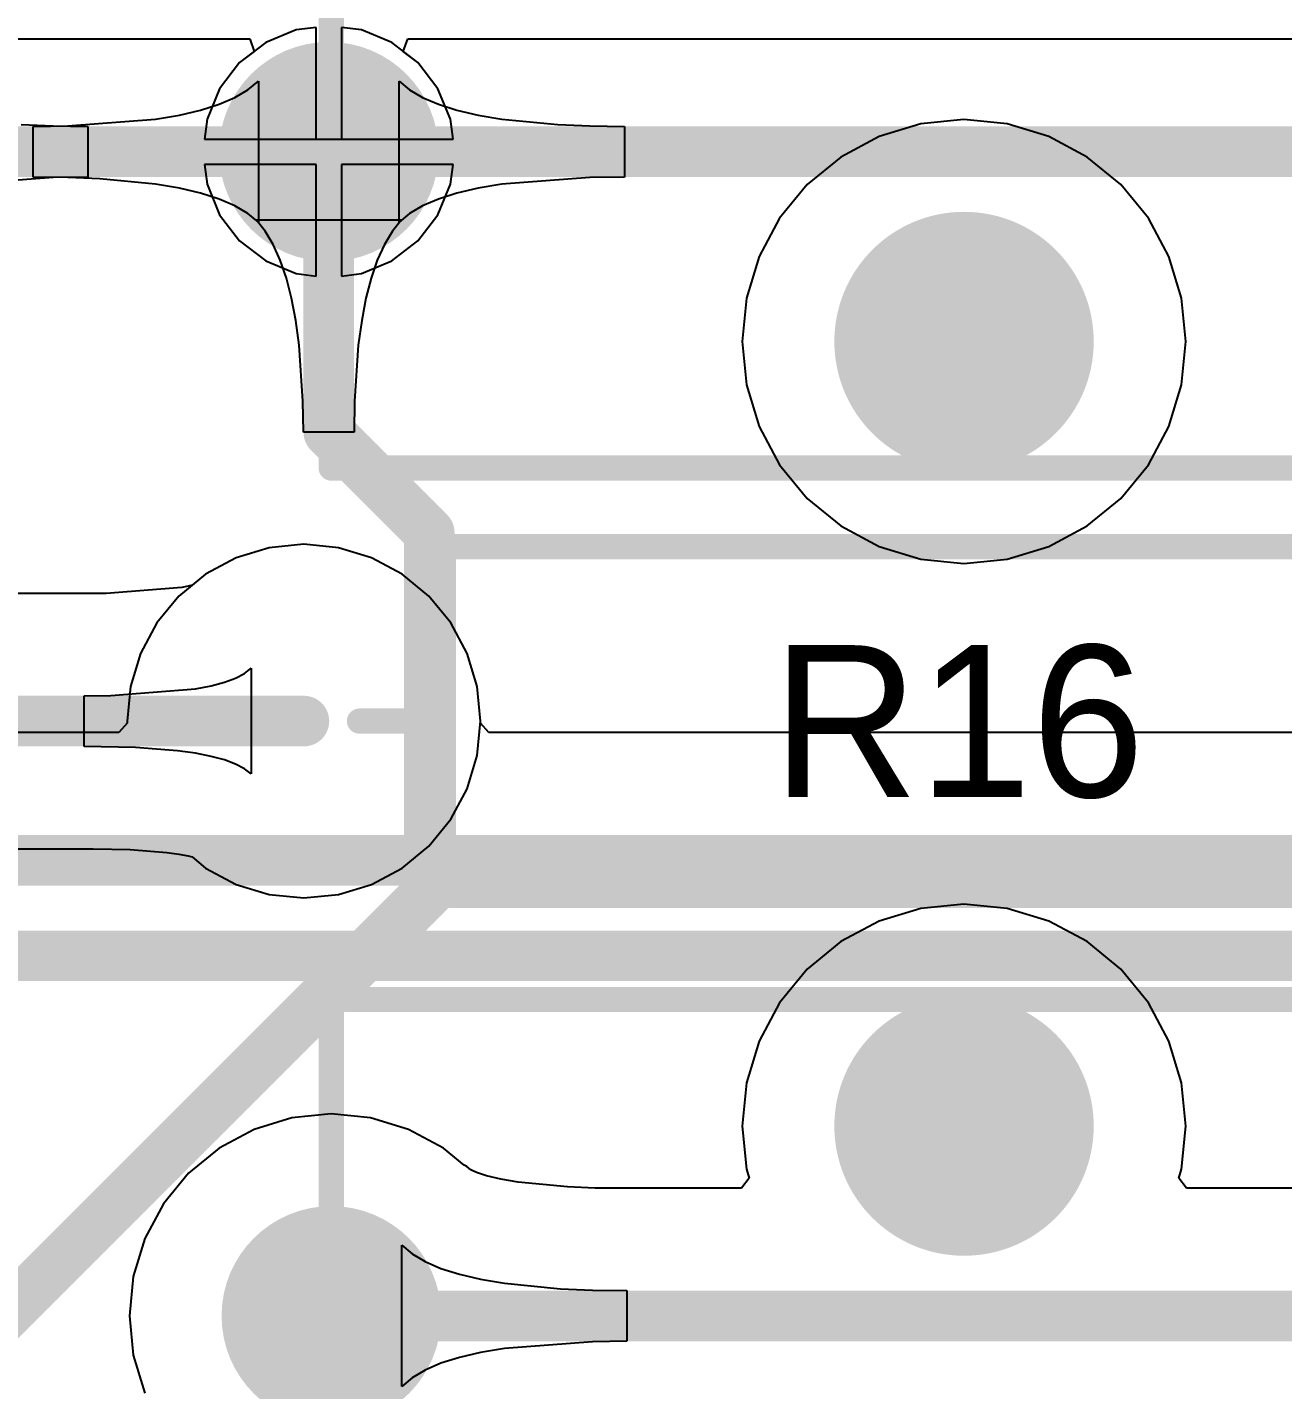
# Model space of a CAD drawing. Header units: millimetres. Extents: x 0 to 140, y 0 to 130.
# Drawn here: x 69.62 to 82.22, y 13.74 to 27.41 of the extents above; entities that cross this region are included whole.
import ezdxf

# ---------------------------------------------------------------- set-up
doc = ezdxf.new("R2010")
doc.units = ezdxf.units.MM
for name, color, linetype in [('BottomLayer', 5, 'Continuous'), ('BottomSolder', 6, 'Continuous'), ('MultiLayer', 9, 'Continuous'), ('PadHoleLayer', 156, 'Continuous'), ('TopLayer', 1, 'Continuous'), ('TopOverlay', 2, 'Continuous'), ('TopSolder', 216, 'Continuous')]:
    doc.layers.add(name, color=color, linetype=linetype)

# ---------------------------------------------------------------- blocks, each defined once
blk = doc.blocks.new('SW_4P_B_21')
at = {"layer": 'BottomLayer'}
h = blk.add_hatch(color=5, dxfattribs=at)
edge = h.paths.add_edge_path()
edge.add_arc((-0.0254, 4.445), 1.2, 0, 360)
h = blk.add_hatch(color=5, dxfattribs=at)
edge = h.paths.add_edge_path()
edge.add_arc((-6.3754, 2.54), 1, 0, 360)
h = blk.add_hatch(color=5, dxfattribs=at)
edge = h.paths.add_edge_path()
edge.add_arc((6.35, 2.54), 1, 0, 360)
h = blk.add_hatch(color=5, dxfattribs=at)
edge = h.paths.add_edge_path()
edge.add_arc((-6.3754, -2.54), 1, 0, 360)
h = blk.add_hatch(color=5, dxfattribs=at)
edge = h.paths.add_edge_path()
edge.add_arc((6.3246, -2.54), 1, 0, 360)
h = blk.add_hatch(color=5, dxfattribs=at)
edge = h.paths.add_edge_path()
edge.add_arc((-0.0254, -4.445), 1.2, 0, 360)
at = {"layer": 'BottomSolder'}
h = blk.add_hatch(color=6, dxfattribs=at)
edge = h.paths.add_edge_path()
edge.add_arc((-0.0254, 4.445), 1.3016, 0, 360)
h = blk.add_hatch(color=6, dxfattribs=at)
edge = h.paths.add_edge_path()
edge.add_arc((-6.3754, 2.54), 1.1016, 0, 360)
h = blk.add_hatch(color=6, dxfattribs=at)
edge = h.paths.add_edge_path()
edge.add_arc((6.35, 2.54), 1.1016, 0, 360)
h = blk.add_hatch(color=6, dxfattribs=at)
edge = h.paths.add_edge_path()
edge.add_arc((-6.3754, -2.54), 1.1016, 0, 360)
h = blk.add_hatch(color=6, dxfattribs=at)
edge = h.paths.add_edge_path()
edge.add_arc((6.3246, -2.54), 1.1016, 0, 360)
h = blk.add_hatch(color=6, dxfattribs=at)
edge = h.paths.add_edge_path()
edge.add_arc((-0.0254, -4.445), 1.3016, 0, 360)
at = {"layer": 'MultiLayer'}
h = blk.add_hatch(color=9, dxfattribs=at)
edge = h.paths.add_edge_path()
edge.add_arc((-0.0254, 4.445), 1.2, 0, 360)
h = blk.add_hatch(color=9, dxfattribs=at)
edge = h.paths.add_edge_path()
edge.add_arc((-6.3754, 2.54), 1, 0, 360)
h = blk.add_hatch(color=9, dxfattribs=at)
edge = h.paths.add_edge_path()
edge.add_arc((6.35, 2.54), 1, 0, 360)
h = blk.add_hatch(color=9, dxfattribs=at)
edge = h.paths.add_edge_path()
edge.add_arc((-6.3754, -2.54), 1, 0, 360)
h = blk.add_hatch(color=9, dxfattribs=at)
edge = h.paths.add_edge_path()
edge.add_arc((6.3246, -2.54), 1, 0, 360)
h = blk.add_hatch(color=9, dxfattribs=at)
edge = h.paths.add_edge_path()
edge.add_arc((-0.0254, -4.445), 1.2, 0, 360)
at = {"layer": 'PadHoleLayer'}
h = blk.add_hatch(color=156, dxfattribs=at)
edge = h.paths.add_edge_path()
edge.add_arc((-0.0254, 4.445), 1, 0, 360)
h = blk.add_hatch(color=156, dxfattribs=at)
edge = h.paths.add_edge_path()
edge.add_arc((-6.3754, 2.54), 0.6, 0, 360)
h = blk.add_hatch(color=156, dxfattribs=at)
edge = h.paths.add_edge_path()
edge.add_arc((6.35, 2.54), 0.6, 0, 360)
h = blk.add_hatch(color=156, dxfattribs=at)
edge = h.paths.add_edge_path()
edge.add_arc((-6.3754, -2.54), 0.6, 0, 360)
h = blk.add_hatch(color=156, dxfattribs=at)
edge = h.paths.add_edge_path()
edge.add_arc((6.3246, -2.54), 0.6, 0, 360)
h = blk.add_hatch(color=156, dxfattribs=at)
edge = h.paths.add_edge_path()
edge.add_arc((-0.0254, -4.445), 1, 0, 360)
at = {"layer": 'TopLayer'}
h = blk.add_hatch(color=1, dxfattribs=at)
edge = h.paths.add_edge_path()
edge.add_arc((-0.0254, 4.445), 1.2, 0, 360)
h = blk.add_hatch(color=1, dxfattribs=at)
edge = h.paths.add_edge_path()
edge.add_arc((-6.3754, 2.54), 1, 0, 360)
h = blk.add_hatch(color=1, dxfattribs=at)
edge = h.paths.add_edge_path()
edge.add_arc((6.35, 2.54), 1, 0, 360)
h = blk.add_hatch(color=1, dxfattribs=at)
edge = h.paths.add_edge_path()
edge.add_arc((-6.3754, -2.54), 1, 0, 360)
h = blk.add_hatch(color=1, dxfattribs=at)
edge = h.paths.add_edge_path()
edge.add_arc((6.3246, -2.54), 1, 0, 360)
h = blk.add_hatch(color=1, dxfattribs=at)
edge = h.paths.add_edge_path()
edge.add_arc((-0.0254, -4.445), 1.2, 0, 360)
at = {"layer": 'TopSolder'}
h = blk.add_hatch(color=216, dxfattribs=at)
edge = h.paths.add_edge_path()
edge.add_arc((-0.0254, 4.445), 1.3016, 0, 360)
h = blk.add_hatch(color=216, dxfattribs=at)
edge = h.paths.add_edge_path()
edge.add_arc((-6.3754, 2.54), 1.1016, 0, 360)
h = blk.add_hatch(color=216, dxfattribs=at)
edge = h.paths.add_edge_path()
edge.add_arc((6.35, 2.54), 1.1016, 0, 360)
h = blk.add_hatch(color=216, dxfattribs=at)
edge = h.paths.add_edge_path()
edge.add_arc((-6.3754, -2.54), 1.1016, 0, 360)
h = blk.add_hatch(color=216, dxfattribs=at)
edge = h.paths.add_edge_path()
edge.add_arc((6.3246, -2.54), 1.1016, 0, 360)
h = blk.add_hatch(color=216, dxfattribs=at)
edge = h.paths.add_edge_path()
edge.add_arc((-0.0254, -4.445), 1.3016, 0, 360)
at = {"layer": 'TopOverlay', "const_width": 0.254}
for points in [[(6.3246, 5.715), (-6.3754, 5.715)], [(-6.3754, 5.715), (-6.3754, -5.715)], [(6.3246, 5.715), (6.3246, -5.715)], [(6.3246, -5.715), (-6.3754, -5.715)]]:
    blk.add_lwpolyline(points, dxfattribs=at)
at = {"layer": 'TopOverlay', "const_width": 0.127}
for points in [[(-6.4389, 5.715, 1), (-6.3119, 5.715, 1)], [(-6.4389, 5.715, 1), (-6.3119, 5.715, 1)], [(6.2611, 5.715, 1), (6.3881, 5.715, 1)], [(6.2611, 5.715, 1), (6.3881, 5.715, 1)], [(-6.4389, -5.715, 1), (-6.3119, -5.715, 1)], [(-6.4389, -5.715, 1), (-6.3119, -5.715, 1)], [(6.2611, -5.715, 1), (6.3881, -5.715, 1)], [(6.2611, -5.715, 1), (6.3881, -5.715, 1)]]:
    blk.add_lwpolyline(points, format="xyb", close=True, dxfattribs=at)
blk = doc.blocks.new('SW_4P_B_24')
at = {"layer": 'BottomLayer'}
h = blk.add_hatch(color=5, dxfattribs=at)
edge = h.paths.add_edge_path()
edge.add_arc((-0.0254, 4.445), 1.2, 0, 360)
h = blk.add_hatch(color=5, dxfattribs=at)
edge = h.paths.add_edge_path()
edge.add_arc((-6.3754, 2.54), 1, 0, 360)
h = blk.add_hatch(color=5, dxfattribs=at)
edge = h.paths.add_edge_path()
edge.add_arc((6.35, 2.54), 1, 0, 360)
h = blk.add_hatch(color=5, dxfattribs=at)
edge = h.paths.add_edge_path()
edge.add_arc((-6.3754, -2.54), 1, 0, 360)
h = blk.add_hatch(color=5, dxfattribs=at)
edge = h.paths.add_edge_path()
edge.add_arc((6.3246, -2.54), 1, 0, 360)
h = blk.add_hatch(color=5, dxfattribs=at)
edge = h.paths.add_edge_path()
edge.add_arc((-0.0254, -4.445), 1.2, 0, 360)
at = {"layer": 'BottomSolder'}
h = blk.add_hatch(color=6, dxfattribs=at)
edge = h.paths.add_edge_path()
edge.add_arc((-0.0254, 4.445), 1.3016, 0, 360)
h = blk.add_hatch(color=6, dxfattribs=at)
edge = h.paths.add_edge_path()
edge.add_arc((-6.3754, 2.54), 1.1016, 0, 360)
h = blk.add_hatch(color=6, dxfattribs=at)
edge = h.paths.add_edge_path()
edge.add_arc((6.35, 2.54), 1.1016, 0, 360)
h = blk.add_hatch(color=6, dxfattribs=at)
edge = h.paths.add_edge_path()
edge.add_arc((-6.3754, -2.54), 1.1016, 0, 360)
h = blk.add_hatch(color=6, dxfattribs=at)
edge = h.paths.add_edge_path()
edge.add_arc((6.3246, -2.54), 1.1016, 0, 360)
h = blk.add_hatch(color=6, dxfattribs=at)
edge = h.paths.add_edge_path()
edge.add_arc((-0.0254, -4.445), 1.3016, 0, 360)
at = {"layer": 'MultiLayer'}
h = blk.add_hatch(color=9, dxfattribs=at)
edge = h.paths.add_edge_path()
edge.add_arc((-0.0254, 4.445), 1.2, 0, 360)
h = blk.add_hatch(color=9, dxfattribs=at)
edge = h.paths.add_edge_path()
edge.add_arc((-6.3754, 2.54), 1, 0, 360)
h = blk.add_hatch(color=9, dxfattribs=at)
edge = h.paths.add_edge_path()
edge.add_arc((6.35, 2.54), 1, 0, 360)
h = blk.add_hatch(color=9, dxfattribs=at)
edge = h.paths.add_edge_path()
edge.add_arc((-6.3754, -2.54), 1, 0, 360)
h = blk.add_hatch(color=9, dxfattribs=at)
edge = h.paths.add_edge_path()
edge.add_arc((6.3246, -2.54), 1, 0, 360)
h = blk.add_hatch(color=9, dxfattribs=at)
edge = h.paths.add_edge_path()
edge.add_arc((-0.0254, -4.445), 1.2, 0, 360)
at = {"layer": 'PadHoleLayer'}
h = blk.add_hatch(color=156, dxfattribs=at)
edge = h.paths.add_edge_path()
edge.add_arc((-0.0254, 4.445), 1, 0, 360)
h = blk.add_hatch(color=156, dxfattribs=at)
edge = h.paths.add_edge_path()
edge.add_arc((-6.3754, 2.54), 0.6, 0, 360)
h = blk.add_hatch(color=156, dxfattribs=at)
edge = h.paths.add_edge_path()
edge.add_arc((6.35, 2.54), 0.6, 0, 360)
h = blk.add_hatch(color=156, dxfattribs=at)
edge = h.paths.add_edge_path()
edge.add_arc((-6.3754, -2.54), 0.6, 0, 360)
h = blk.add_hatch(color=156, dxfattribs=at)
edge = h.paths.add_edge_path()
edge.add_arc((6.3246, -2.54), 0.6, 0, 360)
h = blk.add_hatch(color=156, dxfattribs=at)
edge = h.paths.add_edge_path()
edge.add_arc((-0.0254, -4.445), 1, 0, 360)
at = {"layer": 'TopLayer'}
h = blk.add_hatch(color=1, dxfattribs=at)
edge = h.paths.add_edge_path()
edge.add_arc((-0.0254, 4.445), 1.2, 0, 360)
h = blk.add_hatch(color=1, dxfattribs=at)
edge = h.paths.add_edge_path()
edge.add_arc((-6.3754, 2.54), 1, 0, 360)
h = blk.add_hatch(color=1, dxfattribs=at)
edge = h.paths.add_edge_path()
edge.add_arc((6.35, 2.54), 1, 0, 360)
h = blk.add_hatch(color=1, dxfattribs=at)
edge = h.paths.add_edge_path()
edge.add_arc((-6.3754, -2.54), 1, 0, 360)
h = blk.add_hatch(color=1, dxfattribs=at)
edge = h.paths.add_edge_path()
edge.add_arc((6.3246, -2.54), 1, 0, 360)
h = blk.add_hatch(color=1, dxfattribs=at)
edge = h.paths.add_edge_path()
edge.add_arc((-0.0254, -4.445), 1.2, 0, 360)
at = {"layer": 'TopSolder'}
h = blk.add_hatch(color=216, dxfattribs=at)
edge = h.paths.add_edge_path()
edge.add_arc((-0.0254, 4.445), 1.3016, 0, 360)
h = blk.add_hatch(color=216, dxfattribs=at)
edge = h.paths.add_edge_path()
edge.add_arc((-6.3754, 2.54), 1.1016, 0, 360)
h = blk.add_hatch(color=216, dxfattribs=at)
edge = h.paths.add_edge_path()
edge.add_arc((6.35, 2.54), 1.1016, 0, 360)
h = blk.add_hatch(color=216, dxfattribs=at)
edge = h.paths.add_edge_path()
edge.add_arc((-6.3754, -2.54), 1.1016, 0, 360)
h = blk.add_hatch(color=216, dxfattribs=at)
edge = h.paths.add_edge_path()
edge.add_arc((6.3246, -2.54), 1.1016, 0, 360)
h = blk.add_hatch(color=216, dxfattribs=at)
edge = h.paths.add_edge_path()
edge.add_arc((-0.0254, -4.445), 1.3016, 0, 360)
at = {"layer": 'TopOverlay', "const_width": 0.254}
for points in [[(6.3246, 5.715), (-6.3754, 5.715)], [(-6.3754, 5.715), (-6.3754, -5.715)], [(6.3246, 5.715), (6.3246, -5.715)], [(6.3246, -5.715), (-6.3754, -5.715)]]:
    blk.add_lwpolyline(points, dxfattribs=at)
at = {"layer": 'TopOverlay', "const_width": 0.127}
for points in [[(-6.4389, 5.715, 1), (-6.3119, 5.715, 1)], [(-6.4389, 5.715, 1), (-6.3119, 5.715, 1)], [(6.2611, 5.715, 1), (6.3881, 5.715, 1)], [(6.2611, 5.715, 1), (6.3881, 5.715, 1)], [(-6.4389, -5.715, 1), (-6.3119, -5.715, 1)], [(-6.4389, -5.715, 1), (-6.3119, -5.715, 1)], [(6.2611, -5.715, 1), (6.3881, -5.715, 1)], [(6.2611, -5.715, 1), (6.3881, -5.715, 1)]]:
    blk.add_lwpolyline(points, format="xyb", close=True, dxfattribs=at)
blk = doc.blocks.new('_________1_2__35')
at = {"layer": 'BottomLayer'}
h = blk.add_hatch(color=5, dxfattribs=at)
edge = h.paths.add_edge_path()
edge.add_arc((-6.4, 0), 0.75, 0, 360)
h = blk.add_hatch(color=5, dxfattribs=at)
edge = h.paths.add_edge_path()
edge.add_arc((6.4, 0), 0.75, 0, 360)
at = {"layer": 'BottomSolder'}
h = blk.add_hatch(color=6, dxfattribs=at)
edge = h.paths.add_edge_path()
edge.add_arc((-6.4, 0), 0.852, 0, 360)
h = blk.add_hatch(color=6, dxfattribs=at)
edge = h.paths.add_edge_path()
edge.add_arc((6.4, 0), 0.852, 0, 360)
at = {"layer": 'MultiLayer'}
h = blk.add_hatch(color=9, dxfattribs=at)
edge = h.paths.add_edge_path()
edge.add_arc((-6.4, 0), 0.75, 0, 360)
h = blk.add_hatch(color=9, dxfattribs=at)
edge = h.paths.add_edge_path()
edge.add_arc((6.4, 0), 0.75, 0, 360)
at = {"layer": 'PadHoleLayer'}
h = blk.add_hatch(color=156, dxfattribs=at)
edge = h.paths.add_edge_path()
edge.add_arc((-6.4, 0), 0.35, 0, 360)
h = blk.add_hatch(color=156, dxfattribs=at)
edge = h.paths.add_edge_path()
edge.add_arc((6.4, 0), 0.35, 0, 360)
at = {"layer": 'TopLayer'}
h = blk.add_hatch(color=1, dxfattribs=at)
edge = h.paths.add_edge_path()
edge.add_arc((-6.4, 0), 0.75, 0, 360)
h = blk.add_hatch(color=1, dxfattribs=at)
edge = h.paths.add_edge_path()
edge.add_arc((6.4, 0), 0.75, 0, 360)
at = {"layer": 'TopSolder'}
h = blk.add_hatch(color=216, dxfattribs=at)
edge = h.paths.add_edge_path()
edge.add_arc((-6.4, 0), 0.852, 0, 360)
h = blk.add_hatch(color=216, dxfattribs=at)
edge = h.paths.add_edge_path()
edge.add_arc((6.4, 0), 0.852, 0, 360)
at = {"layer": 'TopOverlay', "const_width": 0.254}
for points in [[(-5, -1.75), (-5, 1.75)], [(-5, 1.75), (5, 1.75)], [(5, -1.75), (5, 1.75)], [(-5.842, 0), (-5.08, 0)], [(5.08, 0), (5.842, 0)], [(-5, -1.75), (5, -1.75)]]:
    blk.add_lwpolyline(points, dxfattribs=at)
at = {"layer": 'TopOverlay', "const_width": 0.127}
for points in [[(-5.064, 1.75, 1), (-4.937, 1.75, 1)], [(-5.064, 1.75, 1), (-4.937, 1.75, 1)], [(4.937, 1.75, 1), (5.064, 1.75, 1)], [(4.937, 1.75, 1), (5.064, 1.75, 1)], [(-5.905, 0, 1), (-5.779, 0, 1)], [(-5.144, 0, 1), (-5.016, 0, 1)], [(5.016, 0, 1), (5.144, 0, 1)], [(5.779, 0, 1), (5.905, 0, 1)], [(-5.064, -1.75, 1), (-4.937, -1.75, 1)], [(-5.064, -1.75, 1), (-4.937, -1.75, 1)], [(4.937, -1.75, 1), (5.064, -1.75, 1)], [(4.937, -1.75, 1), (5.064, -1.75, 1)]]:
    blk.add_lwpolyline(points, format="xyb", close=True, dxfattribs=at)

msp = doc.modelspace()

# ---------------------------------------------------------------- linework, layer by layer
at = {"layer": 'BottomLayer'}
for p, q in [((72.314, 27.383), (72.009, 27.256)), ((72.515, 27.409), (72.314, 27.383)), ((72.515, 26.288), (72.515, 27.409)), ((72.969, 27.383), (72.769, 27.409)), ((72.769, 27.409), (72.769, 26.288)), ((73.274, 27.256), (72.969, 27.383)), ((72.009, 27.256), (71.747, 27.055)), ((73.536, 27.055), (73.274, 27.256)), ((71.747, 27.055), (71.546, 26.793)), ((73.737, 26.793), (73.536, 27.055)), ((71.831, 26.782), (71.935, 26.869)), ((71.935, 26.869), (71.935, 25.453)), ((73.348, 25.453), (73.348, 26.869)), ((73.348, 26.869), (73.453, 26.782)), ((71.546, 26.793), (71.42, 26.488)), ((71.541, 26.637), (71.699, 26.705)), ((71.699, 26.705), (71.831, 26.782)), ((73.453, 26.782), (73.584, 26.705)), ((73.584, 26.705), (73.743, 26.637)), ((73.863, 26.488), (73.737, 26.793)), ((70.903, 26.488), (71.143, 26.528)), ((71.143, 26.528), (71.355, 26.578)), ((71.355, 26.578), (71.541, 26.637)), ((73.743, 26.637), (73.928, 26.578)), ((73.928, 26.578), (74.141, 26.528)), ((74.141, 26.528), (74.38, 26.488)), ((69.556, 26.433), (69.877, 26.42)), ((69.674, 26.415), (70.022, 26.42)), ((69.674, 25.907), (69.674, 26.415)), ((69.877, 26.42), (70.225, 26.415)), ((70.022, 26.42), (70.903, 26.488)), ((70.225, 26.415), (70.225, 25.907)), ((71.42, 26.488), (71.394, 26.288)), ((73.89, 26.288), (73.863, 26.488)), ((74.38, 26.488), (74.94, 26.433)), ((74.94, 26.433), (75.261, 26.42)), ((75.261, 26.42), (75.609, 26.415)), ((75.609, 26.415), (75.609, 25.907)), ((78.583, 26.44), (78.165, 26.313)), ((79.017, 26.483), (78.583, 26.44)), ((79.451, 26.44), (79.017, 26.483)), ((79.869, 26.313), (79.451, 26.44)), ((71.394, 26.288), (72.515, 26.288)), ((72.769, 26.288), (73.89, 26.288)), ((78.165, 26.313), (77.78, 26.107)), ((80.254, 26.107), (79.869, 26.313)), ((72.515, 26.034), (71.394, 26.034)), ((71.394, 26.034), (71.42, 25.834)), ((72.515, 24.913), (72.515, 26.034)), ((73.89, 26.034), (72.769, 26.034)), ((72.769, 26.034), (72.769, 24.913)), ((73.863, 25.834), (73.89, 26.034)), ((77.78, 26.107), (77.443, 25.831)), ((80.592, 25.831), (80.254, 26.107)), ((69.877, 25.902), (68.996, 25.834)), ((70.022, 25.902), (69.674, 25.907)), ((70.225, 25.907), (69.877, 25.902)), ((70.343, 25.889), (70.022, 25.902)), ((70.903, 25.834), (70.343, 25.889)), ((75.261, 25.902), (74.38, 25.834)), ((75.609, 25.907), (75.261, 25.902)), ((71.143, 25.794), (70.903, 25.834)), ((71.355, 25.744), (71.143, 25.794)), ((71.541, 25.685), (71.355, 25.744)), ((71.42, 25.834), (71.546, 25.529)), ((73.737, 25.529), (73.863, 25.834)), ((73.928, 25.744), (73.743, 25.685)), ((74.141, 25.794), (73.928, 25.744)), ((74.38, 25.834), (74.141, 25.794)), ((77.443, 25.831), (77.166, 25.493)), ((80.869, 25.493), (80.592, 25.831)), ((71.699, 25.617), (71.541, 25.685)), ((71.831, 25.54), (71.699, 25.617)), ((73.584, 25.617), (73.453, 25.54)), ((73.743, 25.685), (73.584, 25.617)), ((71.546, 25.529), (71.747, 25.267)), ((71.935, 25.453), (71.831, 25.54)), ((72.003, 25.364), (71.913, 25.477)), ((71.913, 25.477), (73.371, 25.477)), ((73.371, 25.477), (73.281, 25.364)), ((73.453, 25.54), (73.348, 25.453)), ((73.536, 25.267), (73.737, 25.529)), ((77.166, 25.493), (76.96, 25.108)), ((81.074, 25.108), (80.869, 25.493)), ((72.084, 25.229), (72.003, 25.364)), ((73.281, 25.364), (73.2, 25.229)), ((71.747, 25.267), (72.009, 25.066)), ((72.155, 25.072), (72.084, 25.229)), ((73.2, 25.229), (73.128, 25.072)), ((73.274, 25.066), (73.536, 25.267)), ((72.009, 25.066), (72.314, 24.939)), ((72.217, 24.893), (72.155, 25.072)), ((72.969, 24.939), (73.274, 25.066)), ((73.128, 25.072), (73.067, 24.893)), ((76.96, 25.108), (76.833, 24.69)), ((81.201, 24.69), (81.074, 25.108)), ((72.269, 24.691), (72.217, 24.893)), ((72.314, 24.939), (72.515, 24.913)), ((72.769, 24.913), (72.969, 24.939)), ((73.067, 24.893), (73.014, 24.691)), ((72.312, 24.466), (72.269, 24.691)), ((73.014, 24.691), (72.972, 24.466)), ((76.833, 24.69), (76.79, 24.256)), ((81.244, 24.256), (81.201, 24.69)), ((72.345, 24.22), (72.312, 24.466)), ((72.972, 24.466), (72.938, 24.22)), ((72.383, 23.659), (72.345, 24.22)), ((72.938, 24.22), (72.9, 23.659)), ((76.79, 24.256), (76.833, 23.822)), ((81.201, 23.822), (81.244, 24.256)), ((76.833, 23.822), (76.96, 23.404)), ((81.074, 23.404), (81.201, 23.822)), ((72.388, 23.346), (72.383, 23.659)), ((72.9, 23.659), (72.896, 23.346)), ((76.96, 23.404), (77.166, 23.019)), ((80.869, 23.019), (81.074, 23.404)), ((72.896, 23.346), (72.388, 23.346)), ((77.166, 23.019), (77.443, 22.681)), ((80.592, 22.681), (80.869, 23.019)), ((77.443, 22.681), (77.78, 22.405)), ((80.254, 22.405), (80.592, 22.681)), ((77.78, 22.405), (78.165, 22.199)), ((79.869, 22.199), (80.254, 22.405)), ((72.045, 22.187), (71.713, 22.086)), ((72.392, 22.222), (72.045, 22.187)), ((72.738, 22.187), (72.392, 22.222)), ((73.071, 22.086), (72.738, 22.187)), ((78.165, 22.199), (78.583, 22.072)), ((79.451, 22.072), (79.869, 22.199)), ((71.713, 22.086), (71.406, 21.922)), ((73.378, 21.922), (73.071, 22.086)), ((78.583, 22.072), (79.017, 22.029)), ((79.017, 22.029), (79.451, 22.072)), ((71.406, 21.922), (71.269, 21.81)), ((73.646, 21.702), (73.378, 21.922)), ((71.166, 21.787), (70.409, 21.728)), ((71.229, 21.8), (71.166, 21.787)), ((71.269, 21.81), (71.229, 21.8)), ((70.393, 21.728), (69.197, 21.728)), ((70.409, 21.728), (70.393, 21.728)), ((73.867, 21.433), (73.646, 21.702)), ((74.031, 21.126), (73.867, 21.433)), ((74.132, 20.793), (74.031, 21.126)), ((71.706, 20.878), (71.795, 20.925)), ((71.795, 20.925), (71.862, 20.978)), ((71.862, 20.978), (71.862, 19.916)), ((71.304, 20.77), (71.461, 20.801)), ((71.461, 20.801), (71.595, 20.837)), ((71.595, 20.837), (71.706, 20.878)), ((74.166, 20.447), (74.132, 20.793)), ((70.186, 20.701), (70.454, 20.704)), ((70.186, 20.193), (70.186, 20.701)), ((70.454, 20.704), (71.304, 20.77)), ((74.132, 20.101), (74.166, 20.447)), ((70.701, 20.182), (70.186, 20.193)), ((71.125, 20.149), (70.701, 20.182)), ((71.304, 20.124), (71.125, 20.149)), ((71.461, 20.093), (71.304, 20.124)), ((74.031, 19.768), (74.132, 20.101)), ((71.595, 20.057), (71.461, 20.093)), ((71.706, 20.016), (71.595, 20.057)), ((71.795, 19.969), (71.706, 20.016)), ((71.862, 19.916), (71.795, 19.969)), ((73.867, 19.461), (74.031, 19.768)), ((73.646, 19.192), (73.867, 19.461)), ((69.081, 19.166), (70.277, 19.166)), ((70.277, 19.166), (70.65, 19.158)), ((70.65, 19.158), (71.015, 19.129)), ((73.378, 18.972), (73.646, 19.192)), ((71.015, 19.129), (71.136, 19.113)), ((71.136, 19.113), (71.229, 19.094)), ((71.229, 19.094), (71.269, 19.084)), ((71.269, 19.084), (71.406, 18.972)), ((71.406, 18.972), (71.713, 18.808)), ((73.071, 18.808), (73.378, 18.972)), ((71.713, 18.808), (72.045, 18.707)), ((72.738, 18.707), (73.071, 18.808)), ((72.045, 18.707), (72.392, 18.672)), ((72.392, 18.672), (72.738, 18.707)), ((79.017, 18.61), (78.583, 18.567)), ((79.451, 18.567), (79.017, 18.61)), ((78.583, 18.567), (78.165, 18.44)), ((79.869, 18.44), (79.451, 18.567)), ((78.165, 18.44), (77.78, 18.234)), ((80.254, 18.234), (79.869, 18.44)), ((77.78, 18.234), (77.443, 17.958)), ((80.592, 17.958), (80.254, 18.234)), ((77.443, 17.958), (77.166, 17.62)), ((80.869, 17.62), (80.592, 17.958)), ((77.166, 17.62), (76.96, 17.235)), ((81.074, 17.235), (80.869, 17.62)), ((76.96, 17.235), (76.833, 16.817)), ((81.201, 16.817), (81.074, 17.235)), ((76.833, 16.817), (76.79, 16.383)), ((81.244, 16.383), (81.201, 16.817)), ((72.272, 16.465), (71.892, 16.35)), ((72.667, 16.504), (72.272, 16.465)), ((73.062, 16.465), (72.667, 16.504)), ((73.442, 16.35), (73.062, 16.465)), ((71.892, 16.35), (71.542, 16.162)), ((73.793, 16.162), (73.442, 16.35)), ((76.79, 16.383), (76.833, 15.949)), ((81.201, 15.949), (81.244, 16.383)), ((71.542, 16.162), (71.235, 15.91)), ((74, 15.992), (73.793, 16.162)), ((71.235, 15.91), (70.983, 15.603)), ((74.026, 15.976), (74, 15.992)), ((74.067, 15.942), (74.026, 15.976)), ((74.073, 15.939), (74.067, 15.942)), ((74.126, 15.916), (74.073, 15.939)), ((74.226, 15.884), (74.126, 15.916)), ((74.369, 15.85), (74.226, 15.884)), ((76.86, 15.861), (76.784, 15.759)), ((76.833, 15.949), (76.86, 15.861)), ((81.174, 15.861), (81.201, 15.949)), ((81.25, 15.759), (81.174, 15.861)), ((74.541, 15.821), (74.369, 15.85)), ((75.037, 15.773), (74.541, 15.821)), ((75.315, 15.761), (75.037, 15.773)), ((75.473, 15.759), (75.315, 15.761)), ((76.784, 15.759), (75.473, 15.759)), ((82.561, 15.759), (81.25, 15.759)), ((70.983, 15.603), (70.796, 15.253)), ((70.796, 15.253), (70.68, 14.873)), ((73.374, 13.77), (73.374, 15.186)), ((73.374, 15.186), (73.478, 15.099)), ((73.478, 15.099), (73.609, 15.022)), ((73.609, 15.022), (73.768, 14.954)), ((73.768, 14.954), (73.953, 14.895)), ((70.68, 14.873), (70.641, 14.478)), ((73.953, 14.895), (74.166, 14.845)), ((74.166, 14.845), (74.405, 14.805)), ((74.405, 14.805), (74.966, 14.75)), ((74.966, 14.75), (75.287, 14.737)), ((75.287, 14.737), (75.634, 14.732)), ((75.634, 14.732), (75.634, 14.224)), ((70.641, 14.478), (70.68, 14.083)), ((75.634, 14.224), (75.287, 14.219)), ((74.166, 14.111), (73.953, 14.061)), ((74.405, 14.151), (74.166, 14.111)), ((75.287, 14.219), (74.405, 14.151)), ((70.68, 14.083), (70.796, 13.703)), ((73.768, 14.002), (73.609, 13.934)), ((73.953, 14.061), (73.768, 14.002)), ((73.478, 13.857), (73.374, 13.77)), ((73.609, 13.934), (73.478, 13.857))]:
    msp.add_line(p, q, dxfattribs=at)
at = {"layer": 'BottomLayer', "const_width": 0.508}
for points in [[(67.258, 26.161), (72.642, 26.161)], [(72.642, 23.346), (72.642, 26.161)], [(72.642, 26.161), (85.367, 26.161)], [(72.642, 23.346), (73.65, 22.338)], [(73.65, 18.737), (73.65, 22.338)], [(67.082, 20.447), (72.392, 20.447)], [(67.258, 12.345), (73.65, 18.737)], [(72.667, 14.478), (85.367, 14.478)]]:
    msp.add_lwpolyline(points, dxfattribs=at)
at = {"layer": 'BottomLayer', "const_width": 0.254}
for points in [[(72.515, 26.161, 1), (72.769, 26.161, 1)], [(72.515, 26.161, 1), (72.769, 26.161, 1)], [(72.515, 26.161, 1), (72.769, 26.161, 1)], [(72.515, 23.346, 1), (72.769, 23.346, 1)], [(72.515, 23.346, 1), (72.769, 23.346, 1)], [(73.523, 22.338, 1), (73.777, 22.338, 1)], [(73.523, 22.338, 1), (73.777, 22.338, 1)], [(72.265, 20.447, 1), (72.519, 20.447, 1)], [(73.523, 18.737, 1), (73.777, 18.737, 1)], [(73.523, 18.737, 1), (73.777, 18.737, 1)], [(72.54, 14.478, 1), (72.794, 14.478, 1)]]:
    msp.add_lwpolyline(points, format="xyb", close=True, dxfattribs=at)
at = {"layer": 'TopLayer'}
for p, q in [((68.05, 27.294), (71.85, 27.294)), ((71.85, 27.294), (71.893, 27.167)), ((73.39, 27.167), (73.434, 27.294)), ((73.434, 27.294), (84.575, 27.294)), ((71.893, 27.167), (71.747, 27.055)), ((73.536, 27.055), (73.39, 27.167)), ((71.747, 27.055), (71.546, 26.793)), ((73.737, 26.793), (73.536, 27.055)), ((71.546, 26.793), (71.42, 26.488)), ((73.863, 26.488), (73.737, 26.793)), ((71.42, 26.488), (71.394, 26.288)), ((73.89, 26.288), (73.863, 26.488)), ((78.583, 26.44), (78.165, 26.313)), ((79.017, 26.483), (78.583, 26.44)), ((79.451, 26.44), (79.017, 26.483)), ((79.869, 26.313), (79.451, 26.44)), ((71.394, 26.288), (72.642, 26.288)), ((72.642, 26.288), (73.89, 26.288)), ((78.165, 26.313), (77.78, 26.107)), ((80.254, 26.107), (79.869, 26.313)), ((72.515, 26.034), (71.394, 26.034)), ((71.394, 26.034), (71.42, 25.834)), ((72.515, 24.913), (72.515, 26.034)), ((73.89, 26.034), (72.769, 26.034)), ((72.769, 26.034), (72.769, 24.913)), ((73.863, 25.834), (73.89, 26.034)), ((77.78, 26.107), (77.443, 25.831)), ((80.592, 25.831), (80.254, 26.107)), ((71.42, 25.834), (71.546, 25.529)), ((73.737, 25.529), (73.863, 25.834)), ((77.443, 25.831), (77.166, 25.493)), ((80.869, 25.493), (80.592, 25.831)), ((71.546, 25.529), (71.747, 25.267)), ((73.536, 25.267), (73.737, 25.529)), ((77.166, 25.493), (76.96, 25.108)), ((81.074, 25.108), (80.869, 25.493)), ((71.747, 25.267), (72.009, 25.066)), ((73.274, 25.066), (73.536, 25.267)), ((72.009, 25.066), (72.314, 24.939)), ((72.969, 24.939), (73.274, 25.066)), ((76.96, 25.108), (76.833, 24.69)), ((81.201, 24.69), (81.074, 25.108)), ((72.314, 24.939), (72.515, 24.913)), ((72.769, 24.913), (72.969, 24.939)), ((76.833, 24.69), (76.79, 24.256)), ((81.244, 24.256), (81.201, 24.69)), ((76.79, 24.256), (76.833, 23.822)), ((81.201, 23.822), (81.244, 24.256)), ((76.833, 23.822), (76.96, 23.404)), ((81.074, 23.404), (81.201, 23.822)), ((76.96, 23.404), (77.166, 23.019)), ((80.869, 23.019), (81.074, 23.404)), ((77.166, 23.019), (77.443, 22.681)), ((80.592, 22.681), (80.869, 23.019)), ((77.443, 22.681), (77.78, 22.405)), ((80.254, 22.405), (80.592, 22.681)), ((77.78, 22.405), (78.165, 22.199)), ((79.869, 22.199), (80.254, 22.405)), ((72.045, 22.187), (71.713, 22.086)), ((72.392, 22.222), (72.045, 22.187)), ((72.738, 22.187), (72.392, 22.222)), ((73.071, 22.086), (72.738, 22.187)), ((78.165, 22.199), (78.583, 22.072)), ((79.451, 22.072), (79.869, 22.199)), ((71.713, 22.086), (71.406, 21.922)), ((73.378, 21.922), (73.071, 22.086)), ((78.583, 22.072), (79.017, 22.029)), ((79.017, 22.029), (79.451, 22.072)), ((71.406, 21.922), (71.137, 21.702)), ((73.646, 21.702), (73.378, 21.922)), ((71.137, 21.702), (70.916, 21.433)), ((73.867, 21.433), (73.646, 21.702)), ((70.916, 21.433), (70.752, 21.126)), ((74.031, 21.126), (73.867, 21.433)), ((70.752, 21.126), (70.651, 20.793)), ((74.132, 20.793), (74.031, 21.126)), ((70.651, 20.793), (70.617, 20.447)), ((74.166, 20.447), (74.132, 20.793)), ((70.619, 20.425), (70.534, 20.331)), ((70.617, 20.447), (70.619, 20.425)), ((74.164, 20.425), (74.166, 20.447)), ((74.249, 20.331), (74.164, 20.425)), ((70.534, 20.331), (68.94, 20.331)), ((83.334, 20.331), (74.249, 20.331))]:
    msp.add_line(p, q, dxfattribs=at)
at = {"layer": 'TopLayer', "const_width": 0.508}
for points in [[(55.679, 19.05), (111.506, 19.05)], [(60.2, 18.091), (109.798, 18.091)]]:
    msp.add_lwpolyline(points, dxfattribs=at)

# ---------------------------------------------------------------- block references
for name, p, rotation in [('SW_4P_B_21', (78.992, 28.701), 180), ('_________1_2__35', (78.792, 20.447), 360), ('SW_4P_B_24', (78.992, 11.938), 180)]:
    msp.add_blockref(name, p, dxfattribs=dict(rotation=rotation))

# ---------------------------------------------------------------- texts
at = {"layer": 'TopOverlay'}
msp.add_text('R16', height=1.524, dxfattribs=at).set_placement((77.09, 19.685))

doc.saveas('drawing.dxf')
